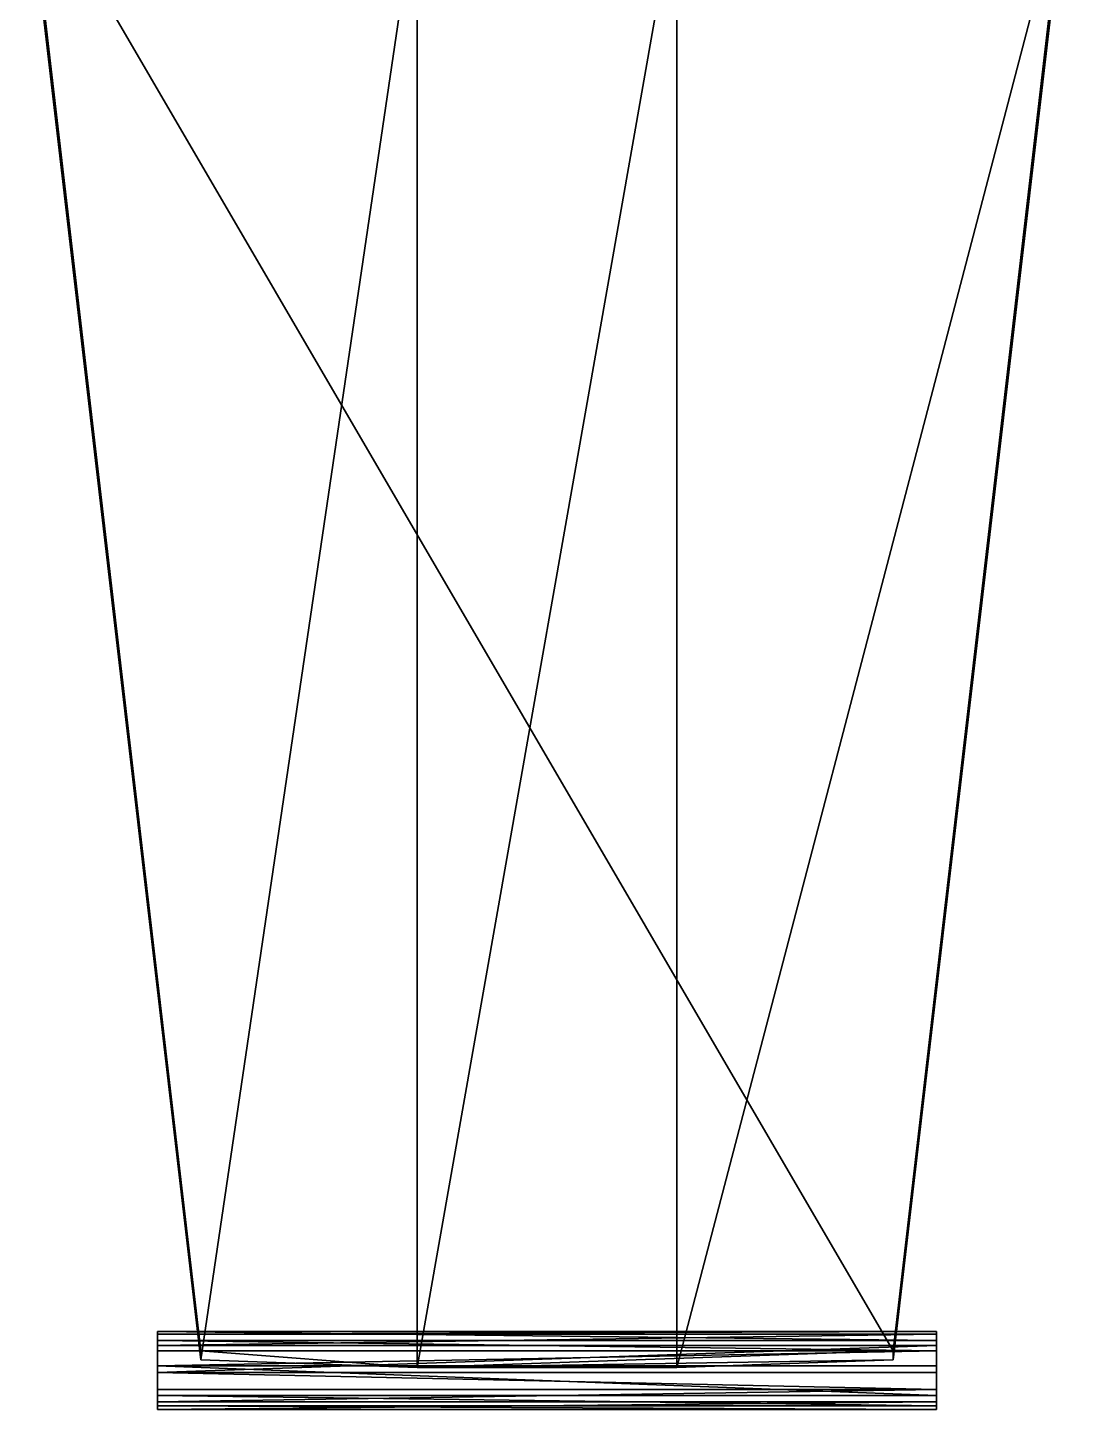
# Model space of a CAD drawing. Extents: x -1140 to 248, y -772 to 2020.
# Drawn here: x -704 to -12, y -772 to 148 of the extents above; entities that cross this region are included whole.
import ezdxf

# ---------------------------------------------------------------- set-up
doc = ezdxf.new("R2010")
doc.units = 0

msp = doc.modelspace()

# ---------------------------------------------------------------- meshes
at = {"layer": 'OBJECT020', "color": 50}
mesh = msp.add_polyface(dxfattribs=at)
corners = [(-271.496887, -743.79187, -66.832062), (-444.503632, -743.79187, -66.832062), (-444.503632, 238.038666, 224), (-271.496857, 238.039139, 224), (-12, 247.128433, 193.3181), (-704, 247.126556, 193.317474), (-704, 256, 163.36557), (-12, 256, 163.366089), (-588.666992, -738.743042, -83.877556), (-127.333008, -738.743042, -83.877449), (-127.333038, -732.756287, -104.089073), (-588.666992, -732.756287, -104.089073)]
mesh.append_faces([[corners[k] for k in face] for face in [(1, 3, 0), (3, 7, 4), (1, 11, 8), (2, 8, 5), (0, 4, 9), (6, 10, 7), (5, 11, 6), (9, 7, 10)]], dxfattribs={"vtx0": -1})
mesh.append_faces([[corners[k] for k in face] for face in [(3, 5, 6), (3, 6, 7), (1, 9, 10), (1, 10, 11)]], dxfattribs={"vtx0": -1, "vtx2": -1})
mesh.append_faces([[corners[k] for k in face] for face in [(1, 2, 3), (3, 2, 5), (1, 0, 9), (2, 1, 8), (0, 3, 4), (6, 11, 10), (5, 8, 11), (9, 4, 7)]], dxfattribs={"vtx2": -1})
at = {"layer": 'OBJECT021', "color": 50}
mesh = msp.add_polyface(dxfattribs=at)
corners = [(-617.5, -762.461304, -68.190117), (-617.5, -742.735535, -62.347385), (-98.5, -742.735535, -62.347385), (-98.5, -762.461304, -68.190117), (-617.5, -729.103516, -108.370552), (-617.5, -747.082642, -113.6959), (-98.5, -747.082642, -113.6959), (-98.5, -729.103516, -108.370552), (-617.5, -721.635986, -101.390961), (-617.5, -719.848816, -91.325066), (-617.5, -725.93457, -70.780296), (-617.5, -732.809021, -64.109596), (-617.5, -769.278992, -74.562904), (-617.5, -771.715027, -85.234489), (-617.5, -766.664063, -102.287979), (-617.5, -758.411987, -111.962006), (-98.5, -758.411987, -111.962006), (-98.5, -766.664063, -102.287979), (-98.5, -771.715027, -85.234489), (-98.5, -769.278992, -74.562904), (-98.5, -732.809021, -64.109596), (-98.5, -725.93457, -70.780296), (-98.5, -719.848816, -91.325066), (-98.5, -721.635986, -101.390961)]
mesh.append_faces([[corners[k] for k in face] for face in [(1, 3, 0), (5, 7, 4), (4, 15, 5), (6, 23, 7), (21, 9, 22), (13, 17, 14), (0, 19, 12), (12, 18, 13), (1, 20, 2), (10, 20, 11), (22, 8, 23), (4, 23, 8), (5, 16, 6), (14, 16, 15)]], dxfattribs={"vtx0": -1})
mesh.append_faces([[corners[k] for k in face] for face in [(4, 9, 10), (4, 10, 11), (4, 11, 1), (4, 1, 0), (4, 0, 12), (4, 12, 13), (4, 13, 14), (4, 14, 15), (6, 17, 18), (6, 18, 19), (6, 19, 3), (6, 3, 2), (6, 2, 20), (6, 20, 21), (6, 21, 22), (6, 22, 23)]], dxfattribs={"vtx0": -1, "vtx2": -1})
mesh.append_faces([[corners[k] for k in face] for face in [(1, 2, 3), (5, 6, 7), (4, 8, 9), (6, 16, 17), (21, 10, 9), (13, 18, 17), (0, 3, 19), (12, 19, 18), (1, 11, 20), (10, 21, 20), (22, 9, 8), (4, 7, 23), (5, 15, 16), (14, 17, 16)]], dxfattribs={"vtx2": -1})

doc.saveas('drawing.dxf')
